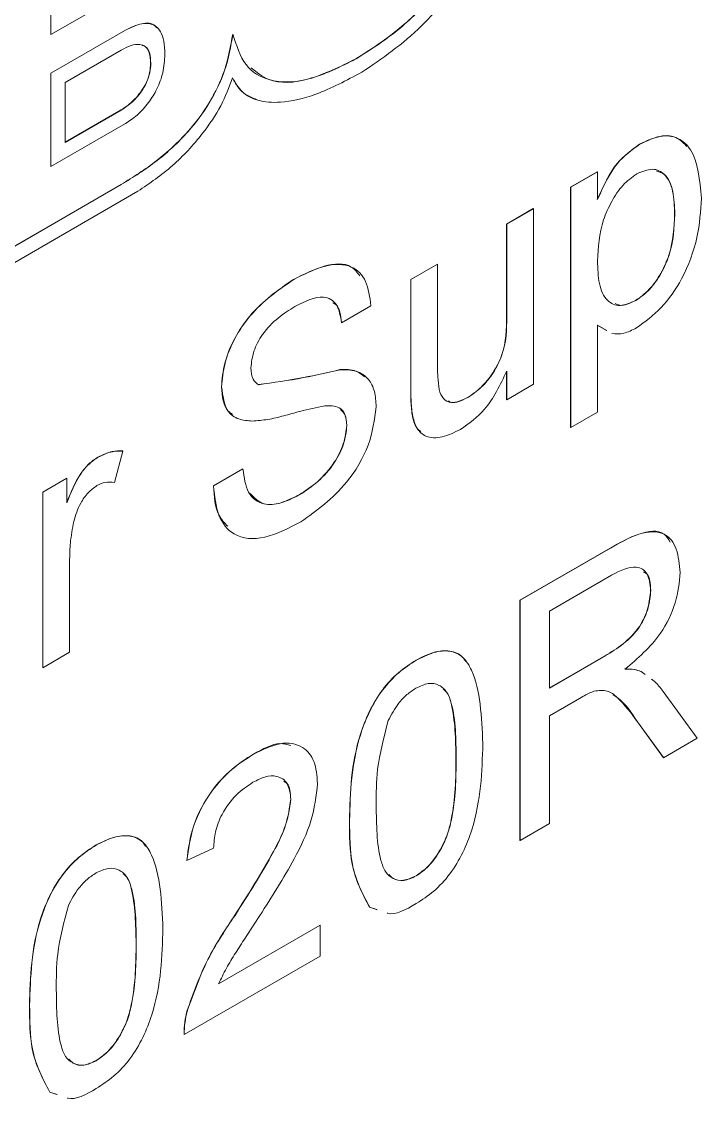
# Model space of a CAD drawing. Header units: inches. Extents: x 0.2 to 38.3, y 0.1 to 29.6.
# Drawn here: x 34.5624 to 34.8399, y 16.6366 to 17.0766 of the extents above; entities that cross this region are included whole.
import ezdxf

# ---------------------------------------------------------------- set-up
doc = ezdxf.new("R2010")
doc.units = ezdxf.units.IN
doc.header["$LTSCALE"] = 3.5
doc.header["$MEASUREMENT"] = 0

msp = doc.modelspace()

# ---------------------------------------------------------------- linework, layer by layer
at = {"color": 7, "linetype": 'Continuous', "lineweight": 15}
for p, q in [((34.57439, 17.07128), (34.57439, 17.10429)), ((34.57446, 17.07124), (34.57446, 17.10425)), ((34.60185, 17.08706), (34.57446, 17.07124)), ((34.57439, 17.0555), (34.60482, 17.07307)), ((34.57446, 17.07124), (34.57439, 17.07128)), ((34.57446, 17.05546), (34.60489, 17.07303)), ((34.60489, 17.07303), (34.60482, 17.07307)), ((34.64867, 17.07139), (34.6486, 17.07143)), ((34.60314, 17.06494), (34.58029, 17.05175)), ((34.69896, 17.06132), (34.69889, 17.06136)), ((34.6152, 17.05957), (34.61513, 17.05962)), ((34.57439, 17.01747), (34.57439, 17.0555)), ((34.57446, 17.05546), (34.57439, 17.0555)), ((34.57446, 17.01743), (34.57446, 17.05546)), ((34.58029, 17.05175), (34.58029, 17.02728)), ((34.58029, 17.02736), (34.60307, 17.04051)), ((34.58029, 17.02728), (34.60314, 17.04047)), ((34.60314, 17.04047), (34.60307, 17.04051)), ((34.60489, 17.03499), (34.57446, 17.01743)), ((34.8147, 17.02652), (34.81463, 17.02656)), ((34.57446, 17.01743), (34.57439, 17.01747)), ((34.78651, 17.00907), (34.79739, 17.01535)), ((34.78658, 17.00903), (34.79746, 17.01531)), ((34.79746, 17.01531), (34.79739, 17.01535)), ((34.79746, 17.01531), (34.79746, 17.00394)), ((34.60309, 17.01011), (34.51677, 16.96028)), ((34.60316, 17.01007), (34.51681, 16.96022)), ((34.60316, 17.01007), (34.60309, 17.01011)), ((34.78651, 16.91109), (34.78651, 17.00907)), ((34.78658, 17.00903), (34.78651, 17.00907)), ((34.78658, 16.91104), (34.78658, 17.00903)), ((34.51231, 16.951), (34.60994, 17.00737)), ((34.7604, 16.994), (34.77128, 17.00028)), ((34.76047, 16.99396), (34.77135, 17.00024)), ((34.77135, 17.00024), (34.77128, 17.00028)), ((34.77135, 17.00024), (34.77135, 16.92863)), ((34.82901, 16.99807), (34.82894, 16.99811)), ((34.7604, 16.95639), (34.7604, 16.994)), ((34.76047, 16.99396), (34.7604, 16.994)), ((34.76047, 16.95635), (34.76047, 16.99396)), ((34.72124, 16.97139), (34.73212, 16.97767)), ((34.72131, 16.97135), (34.73219, 16.97763)), ((34.73219, 16.97763), (34.73212, 16.97767)), ((34.73219, 16.97763), (34.73219, 16.93869)), ((34.67353, 16.9714), (34.67346, 16.97144)), ((34.72124, 16.92725), (34.72124, 16.97139)), ((34.72131, 16.97135), (34.72124, 16.97139)), ((34.72131, 16.9272), (34.72131, 16.97135)), ((34.70499, 16.96067), (34.69303, 16.95376)), ((34.81305, 16.96275), (34.81298, 16.96279)), ((34.76047, 16.95635), (34.7604, 16.95639)), ((34.69303, 16.95376), (34.69296, 16.95381)), ((34.80119, 16.95059), (34.79739, 16.95274)), ((34.80126, 16.95055), (34.79746, 16.95269)), ((34.79746, 16.95269), (34.79746, 16.91732)), ((34.69245, 16.93459), (34.69238, 16.93463)), ((34.7604, 16.92239), (34.7604, 16.93393)), ((34.76047, 16.92235), (34.76047, 16.93405)), ((34.64407, 16.92757), (34.644, 16.92761)), ((34.72131, 16.9272), (34.72124, 16.92725)), ((34.77135, 16.92863), (34.76047, 16.92235)), ((34.74455, 16.92321), (34.74448, 16.92325)), ((34.76047, 16.92235), (34.7604, 16.92239)), ((34.72192, 16.91629), (34.72185, 16.91633)), ((34.79746, 16.91732), (34.78658, 16.91104)), ((34.6952, 16.91182), (34.69513, 16.91186)), ((34.78658, 16.91104), (34.78651, 16.91109)), ((34.59364, 16.8989), (34.59357, 16.89894)), ((34.60382, 16.90142), (34.60042, 16.88857)), ((34.60382, 16.90142), (34.60375, 16.90146)), ((34.64074, 16.88723), (34.65271, 16.89414)), ((34.64081, 16.88719), (34.65278, 16.8941)), ((34.65278, 16.8941), (34.65271, 16.89414)), ((34.57112, 16.88472), (34.58091, 16.89038)), ((34.57119, 16.88468), (34.58098, 16.89034)), ((34.58098, 16.89034), (34.58091, 16.89038)), ((34.58098, 16.89034), (34.58098, 16.88035)), ((34.64081, 16.88719), (34.64074, 16.88723)), ((34.57112, 16.81312), (34.57112, 16.88472)), ((34.57119, 16.88468), (34.57112, 16.88472)), ((34.57119, 16.81308), (34.57119, 16.88468)), ((34.67583, 16.88354), (34.67576, 16.88358)), ((34.76584, 16.84063), (34.80266, 16.86188)), ((34.76591, 16.84058), (34.80273, 16.86184)), ((34.80273, 16.86184), (34.80266, 16.86188)), ((34.58207, 16.8574), (34.58207, 16.81936)), ((34.80317, 16.85079), (34.77788, 16.83619)), ((34.81922, 16.84464), (34.81915, 16.84468)), ((34.76584, 16.74264), (34.76584, 16.84063)), ((34.76591, 16.84058), (34.76584, 16.84063)), ((34.76591, 16.7426), (34.76591, 16.84058)), ((34.77788, 16.83619), (34.77788, 16.80478)), ((34.58207, 16.81936), (34.57119, 16.81308)), ((34.72349, 16.81609), (34.72342, 16.81613)), ((34.77788, 16.80486), (34.80054, 16.81794)), ((34.77788, 16.80478), (34.80061, 16.8179)), ((34.80061, 16.8179), (34.80054, 16.81794)), ((34.57119, 16.81308), (34.57112, 16.81312)), ((34.81528, 16.81149), (34.8152, 16.81153)), ((34.81528, 16.81149), (34.81696, 16.81026)), ((34.82422, 16.8033), (34.83814, 16.78429)), ((34.79014, 16.80055), (34.77788, 16.79348)), ((34.77788, 16.79348), (34.77788, 16.74951)), ((34.82435, 16.77642), (34.81378, 16.791)), ((34.81385, 16.79096), (34.81378, 16.791)), ((34.82442, 16.77637), (34.81385, 16.79096)), ((34.83814, 16.78429), (34.82442, 16.77637)), ((34.65713, 16.77778), (34.65706, 16.77782)), ((34.73981, 16.77589), (34.73973, 16.77593)), ((34.82442, 16.77637), (34.82435, 16.77642)), ((34.67236, 16.75941), (34.67229, 16.75945)), ((34.69629, 16.75073), (34.69622, 16.75077)), ((34.77788, 16.74951), (34.76591, 16.7426)), ((34.59294, 16.74073), (34.59287, 16.74077)), ((34.76591, 16.7426), (34.76584, 16.74264)), ((34.64081, 16.73947), (34.62993, 16.73445)), ((34.62993, 16.73445), (34.62986, 16.73449)), ((34.72349, 16.72816), (34.72342, 16.7282)), ((34.70745, 16.71441), (34.70446, 16.71539)), ((34.70454, 16.71535), (34.70446, 16.71539)), ((34.70752, 16.71437), (34.70454, 16.71535)), ((34.64955, 16.71207), (34.64948, 16.71211)), ((34.64282, 16.6841), (34.68432, 16.70806)), ((34.64287, 16.68421), (34.68425, 16.7081)), ((34.68432, 16.70806), (34.68425, 16.7081)), ((34.68432, 16.70806), (34.68432, 16.6955)), ((34.60926, 16.70053), (34.60919, 16.70057)), ((34.68432, 16.6955), (34.62884, 16.66347)), ((34.56575, 16.67537), (34.56568, 16.67541)), ((34.62998, 16.67284), (34.62991, 16.67288)), ((34.62884, 16.66347), (34.62877, 16.66351)), ((34.59294, 16.6528), (34.59287, 16.65284)), ((34.5769, 16.63905), (34.57392, 16.64003)), ((34.57399, 16.63999), (34.57392, 16.64003)), ((34.57698, 16.63901), (34.57399, 16.63999))]:
    msp.add_line(p, q, dxfattribs=at)
for points, knots in [([(34.75036, 17.13832), (34.74994, 17.13224), (34.74916, 17.12087), (34.74162, 17.10266), (34.73021, 17.0863), (34.71552, 17.07196), (34.70453, 17.06495), (34.69889, 17.06136)], [0, 0, 0, 0, 0.202997, 0.380347, 0.554846, 0.77141, 1, 1, 1, 1]), ([(34.75043, 17.13827), (34.75001, 17.1322), (34.74923, 17.12083), (34.74169, 17.10262), (34.73028, 17.08626), (34.71559, 17.07191), (34.7046, 17.06491), (34.69896, 17.06132)], [0, 0, 0, 0, 0.202997, 0.380347, 0.554846, 0.77141, 1, 1, 1, 1]), ([(34.70131, 17.05589), (34.70963, 17.06156), (34.72528, 17.07222), (34.74358, 17.09592), (34.75465, 17.11954), (34.75593, 17.13271), (34.75657, 17.13931)], [0, 0, 0, 0, 0.314908, 0.592703, 0.795763, 1, 1, 1, 1]), ([(34.60482, 17.07307), (34.60706, 17.07415), (34.61147, 17.07628), (34.61601, 17.07598), (34.61741, 17.07429), (34.61762, 17.07404)], [0, 0, 0, 0, 0.467343, 0.91999, 1, 1, 1, 1]), ([(34.60489, 17.07303), (34.60715, 17.07415), (34.61161, 17.07635), (34.61665, 17.07556), (34.61935, 17.07246), (34.62072, 17.06849), (34.62087, 17.06503), (34.62094, 17.06315)], [0, 0, 0, 0, 0.258004, 0.507896, 0.648866, 0.809075, 1, 1, 1, 1]), ([(34.6486, 17.07143), (34.64776, 17.06654), (34.64616, 17.05726), (34.63937, 17.04314), (34.62971, 17.03035), (34.61728, 17.01895), (34.60798, 17.01315), (34.60309, 17.01011)], [0, 0, 0, 0, 0.192428, 0.364898, 0.537622, 0.757448, 1, 1, 1, 1]), ([(34.64867, 17.07139), (34.64783, 17.0665), (34.64623, 17.05722), (34.63944, 17.04309), (34.62978, 17.03031), (34.61735, 17.01891), (34.60805, 17.01311), (34.60316, 17.01007)], [0, 0, 0, 0, 0.192428, 0.364898, 0.537622, 0.757448, 1, 1, 1, 1]), ([(34.69896, 17.06132), (34.69245, 17.05807), (34.6799, 17.05181), (34.66412, 17.05136), (34.65296, 17.05797), (34.65013, 17.06683), (34.64867, 17.07139)], [0, 0, 0, 0, 0.2960662, 0.5705242, 0.7792154, 1, 1, 1, 1]), ([(34.6152, 17.05957), (34.61511, 17.06107), (34.61495, 17.06382), (34.61324, 17.0665), (34.61057, 17.06751), (34.60708, 17.06698), (34.60448, 17.06563), (34.60314, 17.06494)], [0, 0, 0, 0, 0.21917, 0.402031, 0.573212, 0.780589, 1, 1, 1, 1]), ([(34.61513, 17.05962), (34.61503, 17.0611), (34.61485, 17.06381), (34.61346, 17.06631), (34.61209, 17.06672), (34.61162, 17.06686)], [0, 0, 0, 0, 0.439662, 0.806488, 1, 1, 1, 1]), ([(34.62094, 17.06315), (34.6208, 17.0607), (34.62053, 17.05621), (34.61799, 17.04922), (34.61428, 17.04321), (34.60977, 17.03826), (34.60647, 17.03606), (34.60489, 17.03499)], [0, 0, 0, 0, 0.237889, 0.435826, 0.615003, 0.814865, 1, 1, 1, 1]), ([(34.69889, 17.06136), (34.69242, 17.05818), (34.67996, 17.05204), (34.66459, 17.05085), (34.65844, 17.05581), (34.65616, 17.05764)], [0, 0, 0, 0, 0.4046883, 0.7798406, 1, 1, 1, 1]), ([(34.60307, 17.04051), (34.6046, 17.04154), (34.60773, 17.04365), (34.61141, 17.04798), (34.61369, 17.05223), (34.61492, 17.05597), (34.61506, 17.05835), (34.61513, 17.05962)], [0, 0, 0, 0, 0.255403, 0.523998, 0.668503, 0.822945, 1, 1, 1, 1]), ([(34.60314, 17.04047), (34.60467, 17.0415), (34.6078, 17.04361), (34.61148, 17.04793), (34.61377, 17.05219), (34.61499, 17.05593), (34.61513, 17.05831), (34.6152, 17.05957)], [0, 0, 0, 0, 0.255403, 0.523998, 0.668503, 0.822945, 1, 1, 1, 1]), ([(34.60994, 17.00737), (34.61472, 17.01061), (34.62394, 17.01687), (34.63545, 17.0293), (34.6441, 17.04176), (34.64711, 17.04975), (34.64856, 17.05358)], [0, 0, 0, 0, 0.310425, 0.600069, 0.808012, 1, 1, 1, 1]), ([(34.64849, 17.05362), (34.64964, 17.05158), (34.6521, 17.04723), (34.65638, 17.04554), (34.65865, 17.04465)], [0, 0, 0, 0, 0.469717, 1, 1, 1, 1]), ([(34.64856, 17.05358), (34.64973, 17.05157), (34.65225, 17.04722), (34.65912, 17.04393), (34.66924, 17.04314), (34.68369, 17.04658), (34.69503, 17.05257), (34.70131, 17.05589)], [0, 0, 0, 0, 0.126617, 0.273246, 0.446194, 0.693435, 1, 1, 1, 1]), ([(34.79739, 17.00399), (34.79979, 17.00935), (34.80406, 17.01892), (34.8114, 17.02422), (34.81463, 17.02656)], [0, 0, 0, 0, 0.560159, 1, 1, 1, 1]), ([(34.79746, 17.00394), (34.79986, 17.00931), (34.80414, 17.01888), (34.81147, 17.02418), (34.8147, 17.02652)], [0, 0, 0, 0, 0.560159, 1, 1, 1, 1]), ([(34.81463, 17.02656), (34.81744, 17.02788), (34.82308, 17.03054), (34.83003, 17.02989), (34.83278, 17.02684), (34.83394, 17.02556)], [0, 0, 0, 0, 0.367253, 0.734254, 1, 1, 1, 1]), ([(34.8147, 17.02652), (34.81753, 17.02786), (34.8232, 17.03056), (34.8306, 17.02953), (34.83827, 17.02253), (34.83922, 17.01195), (34.83989, 17.00453)], [0, 0, 0, 0, 0.18709, 0.374052, 0.561104, 1, 1, 1, 1]), ([(34.81349, 17.01451), (34.81156, 17.01309), (34.80768, 17.01025), (34.80307, 17.0032), (34.79816, 16.99235), (34.79775, 16.98445), (34.79746, 16.97892)], [0, 0, 0, 0, 0.186313, 0.373287, 0.560514, 1, 1, 1, 1]), ([(34.82901, 16.99807), (34.8289, 17.00127), (34.82868, 17.00764), (34.8256, 17.01437), (34.82013, 17.0172), (34.8157, 17.01541), (34.81349, 17.01451)], [0, 0, 0, 0, 0.281281, 0.560954, 0.780919, 1, 1, 1, 1]), ([(34.82894, 16.99811), (34.82881, 17.00126), (34.82856, 17.00754), (34.82599, 17.01423), (34.82256, 17.0153), (34.82137, 17.01567)], [0, 0, 0, 0, 0.3960934, 0.7899243, 1, 1, 1, 1]), ([(34.83989, 17.00453), (34.83957, 16.99928), (34.83893, 16.98882), (34.83308, 16.97258), (34.82372, 16.95918), (34.81686, 16.95417), (34.81342, 16.95166)], [0, 0, 0, 0, 0.28075, 0.560278, 0.780161, 1, 1, 1, 1]), ([(34.81298, 16.96279), (34.81492, 16.96417), (34.81879, 16.96693), (34.82356, 16.97386), (34.82839, 16.98477), (34.82871, 16.99261), (34.82894, 16.99811)], [0, 0, 0, 0, 0.18658, 0.37341, 0.560324, 1, 1, 1, 1]), ([(34.81305, 16.96275), (34.81499, 16.96413), (34.81886, 16.96689), (34.82363, 16.97382), (34.82846, 16.98473), (34.82878, 16.99257), (34.82901, 16.99807)], [0, 0, 0, 0, 0.18658, 0.37341, 0.560324, 1, 1, 1, 1]), ([(34.67346, 16.97144), (34.67762, 16.97351), (34.68592, 16.97763), (34.69614, 16.97843), (34.69945, 16.97423), (34.70053, 16.97287)], [0, 0, 0, 0, 0.404398, 0.806717, 1, 1, 1, 1]), ([(34.67353, 16.9714), (34.67774, 16.97353), (34.68613, 16.97776), (34.69698, 16.97787), (34.70363, 16.97129), (34.70454, 16.96422), (34.70499, 16.96067)], [0, 0, 0, 0, 0.280797, 0.560151, 0.779877, 1, 1, 1, 1]), ([(34.79746, 16.97892), (34.79757, 16.97573), (34.79778, 16.96937), (34.8008, 16.96256), (34.80641, 16.95996), (34.81084, 16.96182), (34.81305, 16.96275)], [0, 0, 0, 0, 0.281225, 0.560745, 0.780647, 1, 1, 1, 1]), ([(34.644, 16.92761), (34.64429, 16.93079), (34.64486, 16.93716), (34.64909, 16.94752), (34.65828, 16.961), (34.6672, 16.96714), (34.67346, 16.97144)], [0, 0, 0, 0, 0.187029, 0.374124, 0.56114, 1, 1, 1, 1]), ([(34.64407, 16.92757), (34.64436, 16.93075), (34.64493, 16.93711), (34.64916, 16.94748), (34.65835, 16.96095), (34.66727, 16.9671), (34.67353, 16.9714)], [0, 0, 0, 0, 0.187029, 0.374124, 0.56114, 1, 1, 1, 1]), ([(34.69303, 16.95376), (34.69257, 16.95643), (34.69166, 16.96174), (34.68482, 16.9658), (34.67811, 16.96243), (34.67401, 16.96037)], [0, 0, 0, 0, 0.281097, 0.560287, 1, 1, 1, 1]), ([(34.67401, 16.96037), (34.6717, 16.95894), (34.66709, 16.95609), (34.66096, 16.94981), (34.65679, 16.9421), (34.65629, 16.93762), (34.65604, 16.93538)], [0, 0, 0, 0, 0.28129, 0.56082, 0.78068, 1, 1, 1, 1]), ([(34.69296, 16.95381), (34.69268, 16.95674), (34.69232, 16.96047), (34.68992, 16.96166), (34.68941, 16.96191)], [0, 0, 0, 0, 0.786406, 1, 1, 1, 1]), ([(34.80471, 16.96162), (34.80532, 16.9613), (34.80753, 16.96013), (34.81068, 16.96167), (34.81298, 16.96279)], [0, 0, 0, 0, 0.273235, 1, 1, 1, 1]), ([(34.74448, 16.92325), (34.74633, 16.92453), (34.75004, 16.92711), (34.75504, 16.93316), (34.76027, 16.94365), (34.76035, 16.95113), (34.7604, 16.95639)], [0, 0, 0, 0, 0.187112, 0.374254, 0.560834, 1, 1, 1, 1]), ([(34.74455, 16.92321), (34.7464, 16.92449), (34.75011, 16.92707), (34.75511, 16.93312), (34.76034, 16.94361), (34.76042, 16.95109), (34.76047, 16.95635)], [0, 0, 0, 0, 0.187112, 0.374254, 0.560834, 1, 1, 1, 1]), ([(34.81342, 16.95166), (34.81163, 16.95076), (34.80805, 16.94896), (34.80494, 16.94923), (34.80338, 16.94936)], [0, 0, 0, 0, 0.50016, 1, 1, 1, 1]), ([(34.73219, 16.93869), (34.73218, 16.93633), (34.73217, 16.93211), (34.73262, 16.92821), (34.73282, 16.92649)], [0, 0, 0, 0, 0.56024, 1, 1, 1, 1]), ([(34.65604, 16.93538), (34.65619, 16.93363), (34.65645, 16.93052), (34.65828, 16.9291), (34.65908, 16.92848)], [0, 0, 0, 0, 0.559616, 1, 1, 1, 1]), ([(34.65901, 16.92852), (34.66515, 16.92937), (34.67614, 16.93088), (34.68741, 16.93348), (34.69238, 16.93463)], [0, 0, 0, 0, 0.558382, 1, 1, 1, 1]), ([(34.65908, 16.92848), (34.66522, 16.92932), (34.67621, 16.93084), (34.68748, 16.93344), (34.69245, 16.93459)], [0, 0, 0, 0, 0.558382, 1, 1, 1, 1]), ([(34.69238, 16.93463), (34.69468, 16.9347), (34.69854, 16.93481), (34.70125, 16.93259), (34.70234, 16.93169)], [0, 0, 0, 0, 0.595644, 1, 1, 1, 1]), ([(34.69245, 16.93459), (34.6947, 16.93457), (34.69918, 16.93454), (34.70405, 16.93133), (34.70677, 16.926), (34.70704, 16.9216), (34.70717, 16.91939)], [0, 0, 0, 0, 0.280371, 0.559908, 0.779859, 1, 1, 1, 1]), ([(34.76047, 16.93405), (34.75775, 16.9284), (34.75289, 16.9183), (34.74507, 16.91269), (34.74162, 16.91021)], [0, 0, 0, 0, 0.559466, 1, 1, 1, 1]), ([(34.64857, 16.91637), (34.6479, 16.91678), (34.64484, 16.91869), (34.64437, 16.9237), (34.644, 16.92761)], [0, 0, 0, 0, 0.2187469, 1, 1, 1, 1]), ([(34.6566, 16.91362), (34.6547, 16.91377), (34.65089, 16.91406), (34.64543, 16.91779), (34.64459, 16.92387), (34.64407, 16.92757)], [0, 0, 0, 0, 0.2814456, 0.5622723, 1, 1, 1, 1]), ([(34.72185, 16.91633), (34.72163, 16.9183), (34.72124, 16.92182), (34.72124, 16.92559), (34.72124, 16.92725)], [0, 0, 0, 0, 0.559841, 1, 1, 1, 1]), ([(34.72192, 16.91629), (34.7217, 16.91826), (34.72131, 16.92178), (34.72131, 16.92555), (34.72131, 16.9272)], [0, 0, 0, 0, 0.559841, 1, 1, 1, 1]), ([(34.73282, 16.92649), (34.7333, 16.92514), (34.73426, 16.92245), (34.73836, 16.92048), (34.7422, 16.92217), (34.74455, 16.92321)], [0, 0, 0, 0, 0.280864, 0.561193, 1, 1, 1, 1]), ([(34.7367, 16.92183), (34.73705, 16.92163), (34.73904, 16.92047), (34.74202, 16.92199), (34.74448, 16.92325)], [0, 0, 0, 0, 0.174811, 1, 1, 1, 1]), ([(34.68616, 16.91983), (34.68281, 16.91914), (34.67729, 16.918), (34.66946, 16.91575), (34.66288, 16.91414), (34.6587, 16.91379), (34.6566, 16.91362)], [0, 0, 0, 0, 0.33994, 0.560024, 0.780083, 1, 1, 1, 1]), ([(34.70717, 16.91939), (34.70649, 16.91423), (34.70513, 16.9039), (34.69362, 16.8848), (34.6829, 16.87719), (34.67635, 16.87253)], [0, 0, 0, 0, 0.279942, 0.56008, 1, 1, 1, 1]), ([(34.6952, 16.91182), (34.69507, 16.91343), (34.69479, 16.91665), (34.69168, 16.92001), (34.68826, 16.9199), (34.68616, 16.91983)], [0, 0, 0, 0, 0.2800871, 0.5599694, 1, 1, 1, 1]), ([(34.69513, 16.91186), (34.69503, 16.91353), (34.69487, 16.91636), (34.6933, 16.91774), (34.69265, 16.9183)], [0, 0, 0, 0, 0.587877, 1, 1, 1, 1]), ([(34.72533, 16.90943), (34.72475, 16.90986), (34.72287, 16.91129), (34.72227, 16.91426), (34.72185, 16.91633)], [0, 0, 0, 0, 0.303309, 1, 1, 1, 1]), ([(34.74162, 16.91021), (34.73909, 16.90902), (34.73403, 16.90662), (34.72756, 16.90675), (34.72341, 16.91042), (34.72242, 16.91433), (34.72192, 16.91629)], [0, 0, 0, 0, 0.280287, 0.560187, 0.779607, 1, 1, 1, 1]), ([(34.67576, 16.88358), (34.6783, 16.88523), (34.68338, 16.88853), (34.68994, 16.89592), (34.69427, 16.90446), (34.69484, 16.90939), (34.69513, 16.91186)], [0, 0, 0, 0, 0.2809176, 0.5608132, 0.7805009, 1, 1, 1, 1]), ([(34.67583, 16.88354), (34.67837, 16.88519), (34.68345, 16.88849), (34.69001, 16.89588), (34.69434, 16.90441), (34.69492, 16.90935), (34.6952, 16.91182)], [0, 0, 0, 0, 0.2809176, 0.5608132, 0.7805009, 1, 1, 1, 1]), ([(34.58091, 16.88039), (34.58253, 16.88452), (34.5848, 16.89028), (34.58986, 16.89642), (34.59233, 16.8981), (34.59357, 16.89894)], [0, 0, 0, 0, 0.559599, 0.779771, 1, 1, 1, 1]), ([(34.58098, 16.88035), (34.58261, 16.88448), (34.58487, 16.89024), (34.58993, 16.89638), (34.5924, 16.89806), (34.59364, 16.8989)], [0, 0, 0, 0, 0.559599, 0.779771, 1, 1, 1, 1]), ([(34.59357, 16.89894), (34.59558, 16.89988), (34.59916, 16.90155), (34.60235, 16.90149), (34.60375, 16.90146)], [0, 0, 0, 0, 0.5595463, 1, 1, 1, 1]), ([(34.59364, 16.8989), (34.59565, 16.89984), (34.59923, 16.90151), (34.60242, 16.90145), (34.60382, 16.90142)], [0, 0, 0, 0, 0.5595463, 1, 1, 1, 1]), ([(34.65278, 16.8941), (34.65326, 16.89064), (34.65422, 16.88375), (34.66051, 16.87923), (34.66821, 16.87975), (34.67329, 16.88227), (34.67583, 16.88354)], [0, 0, 0, 0, 0.280632, 0.558674, 0.779197, 1, 1, 1, 1]), ([(34.59322, 16.88735), (34.59198, 16.88646), (34.58951, 16.88468), (34.58578, 16.87939), (34.58452, 16.87525), (34.58375, 16.87272)], [0, 0, 0, 0, 0.280304, 0.56091, 1, 1, 1, 1]), ([(34.60042, 16.88857), (34.59918, 16.88876), (34.59697, 16.88911), (34.59436, 16.88789), (34.59322, 16.88735)], [0, 0, 0, 0, 0.5601155, 1, 1, 1, 1]), ([(34.64664, 16.87074), (34.64525, 16.87213), (34.64155, 16.87583), (34.64105, 16.88285), (34.64074, 16.88723)], [0, 0, 0, 0, 0.375759, 1, 1, 1, 1]), ([(34.67635, 16.87253), (34.6714, 16.86997), (34.66155, 16.86486), (34.64913, 16.86589), (34.64214, 16.87457), (34.64125, 16.88298), (34.64081, 16.88719)], [0, 0, 0, 0, 0.2808139, 0.5595632, 0.7796206, 1, 1, 1, 1]), ([(34.65575, 16.88415), (34.65742, 16.88239), (34.66057, 16.87906), (34.66819, 16.87985), (34.67323, 16.88233), (34.67576, 16.88358)], [0, 0, 0, 0, 0.358692, 0.679143, 1, 1, 1, 1]), ([(34.58375, 16.87272), (34.5832, 16.86976), (34.58221, 16.86447), (34.58211, 16.85956), (34.58207, 16.8574)], [0, 0, 0, 0, 0.559888, 1, 1, 1, 1]), ([(34.80266, 16.86188), (34.80652, 16.86402), (34.81419, 16.86828), (34.82383, 16.86967), (34.82642, 16.86554), (34.82718, 16.86433)], [0, 0, 0, 0, 0.418095, 0.830044, 1, 1, 1, 1]), ([(34.80273, 16.86184), (34.80664, 16.86405), (34.81441, 16.86844), (34.82486, 16.86913), (34.83026, 16.86191), (34.83088, 16.8552), (34.83119, 16.85185)], [0, 0, 0, 0, 0.281671, 0.559201, 0.779411, 1, 1, 1, 1]), ([(34.81922, 16.84464), (34.81896, 16.84706), (34.81844, 16.85187), (34.81255, 16.85553), (34.80673, 16.85259), (34.80317, 16.85079)], [0, 0, 0, 0, 0.280406, 0.559982, 1, 1, 1, 1]), ([(34.83119, 16.85185), (34.83083, 16.84782), (34.83013, 16.83977), (34.82231, 16.82395), (34.81385, 16.81685), (34.80868, 16.81251)], [0, 0, 0, 0, 0.280517, 0.560501, 1, 1, 1, 1]), ([(34.81915, 16.84468), (34.81904, 16.84732), (34.8189, 16.85079), (34.81678, 16.85188), (34.81627, 16.85214)], [0, 0, 0, 0, 0.762601, 1, 1, 1, 1]), ([(34.80054, 16.81794), (34.803, 16.81942), (34.80792, 16.82237), (34.81472, 16.82905), (34.81849, 16.83759), (34.81893, 16.84232), (34.81915, 16.84468)], [0, 0, 0, 0, 0.281563, 0.560238, 0.779872, 1, 1, 1, 1]), ([(34.80061, 16.8179), (34.80308, 16.81938), (34.80799, 16.82232), (34.81479, 16.82901), (34.81857, 16.83755), (34.819, 16.84228), (34.81922, 16.84464)], [0, 0, 0, 0, 0.281563, 0.560238, 0.779872, 1, 1, 1, 1]), ([(34.72342, 16.81613), (34.72583, 16.81735), (34.73064, 16.81978), (34.73729, 16.82022), (34.74175, 16.81862), (34.7432, 16.81622), (34.74355, 16.81565)], [0, 0, 0, 0, 0.302148, 0.604049, 0.905429, 1, 1, 1, 1]), ([(34.72349, 16.81609), (34.72589, 16.8173), (34.73069, 16.81972), (34.73744, 16.82028), (34.74287, 16.81773), (34.74957, 16.80671), (34.75019, 16.79305), (34.75068, 16.78213)], [0, 0, 0, 0, 0.125373, 0.250644, 0.375698, 0.501113, 1, 1, 1, 1]), ([(34.69622, 16.75077), (34.69654, 16.76227), (34.69695, 16.77664), (34.70415, 16.79537), (34.70945, 16.80422), (34.71621, 16.81148), (34.72101, 16.81458), (34.72342, 16.81613)], [0, 0, 0, 0, 0.499149, 0.624522, 0.749597, 0.874674, 1, 1, 1, 1]), ([(34.69629, 16.75073), (34.69661, 16.76222), (34.69702, 16.7766), (34.70422, 16.79533), (34.70952, 16.80418), (34.71628, 16.81144), (34.72108, 16.81454), (34.72349, 16.81609)], [0, 0, 0, 0, 0.499149, 0.624522, 0.749597, 0.874674, 1, 1, 1, 1]), ([(34.80861, 16.81255), (34.80992, 16.81256), (34.81227, 16.81257), (34.81431, 16.81185), (34.8152, 16.81153)], [0, 0, 0, 0, 0.560124, 1, 1, 1, 1]), ([(34.80868, 16.81251), (34.81, 16.81252), (34.81234, 16.81253), (34.81438, 16.81181), (34.81528, 16.81149)], [0, 0, 0, 0, 0.560124, 1, 1, 1, 1]), ([(34.73981, 16.77589), (34.73973, 16.78388), (34.73963, 16.79387), (34.73622, 16.80332), (34.73297, 16.80619), (34.72858, 16.80716), (34.7251, 16.80553), (34.72337, 16.80472)], [0, 0, 0, 0, 0.500352, 0.625529, 0.750517, 0.875256, 1, 1, 1, 1]), ([(34.81941, 16.80846), (34.81985, 16.80816), (34.82174, 16.80685), (34.82314, 16.80485), (34.82422, 16.8033)], [0, 0, 0, 0, 0.232015, 1, 1, 1, 1]), ([(34.72337, 16.80472), (34.72214, 16.80391), (34.71968, 16.80231), (34.71553, 16.79788), (34.71339, 16.79391), (34.71208, 16.79149)], [0, 0, 0, 0, 0.280454, 0.560689, 1, 1, 1, 1]), ([(34.73973, 16.77593), (34.73957, 16.7838), (34.73936, 16.79363), (34.7366, 16.80268), (34.73497, 16.80394), (34.73447, 16.80433)], [0, 0, 0, 0, 0.734513, 0.918272, 1, 1, 1, 1]), ([(34.79603, 16.8035), (34.79494, 16.80303), (34.79298, 16.80219), (34.791, 16.80105), (34.79014, 16.80055)], [0, 0, 0, 0, 0.559861, 1, 1, 1, 1]), ([(34.81385, 16.79096), (34.81124, 16.79446), (34.8076, 16.79934), (34.80169, 16.80421), (34.79792, 16.80374), (34.79603, 16.8035)], [0, 0, 0, 0, 0.56088, 0.78073, 1, 1, 1, 1]), ([(34.81378, 16.791), (34.81131, 16.79478), (34.80846, 16.79915), (34.80438, 16.80166), (34.80383, 16.80199)], [0, 0, 0, 0, 0.86749, 1, 1, 1, 1]), ([(34.71208, 16.79149), (34.71031, 16.78475), (34.70714, 16.77268), (34.70716, 16.76184), (34.70717, 16.75705)], [0, 0, 0, 0, 0.558059, 1, 1, 1, 1]), ([(34.65706, 16.77782), (34.66086, 16.77992), (34.6665, 16.78303), (34.67092, 16.78176), (34.67237, 16.78134)], [0, 0, 0, 0, 0.673185, 1, 1, 1, 1]), ([(34.65713, 16.77778), (34.66083, 16.77962), (34.66822, 16.7833), (34.67706, 16.78161), (34.68245, 16.77541), (34.68297, 16.76901), (34.68324, 16.76581)], [0, 0, 0, 0, 0.280482, 0.559644, 0.779748, 1, 1, 1, 1]), ([(34.75068, 16.78213), (34.75035, 16.77065), (34.74993, 16.75628), (34.74275, 16.73757), (34.73745, 16.72872), (34.73069, 16.72149), (34.72589, 16.7184), (34.72349, 16.71685)], [0, 0, 0, 0, 0.499115, 0.624458, 0.749554, 0.874658, 1, 1, 1, 1]), ([(34.62986, 16.73449), (34.63049, 16.7392), (34.63174, 16.74859), (34.63903, 16.76241), (34.64814, 16.77211), (34.65408, 16.77592), (34.65706, 16.77782)], [0, 0, 0, 0, 0.280235, 0.558893, 0.779132, 1, 1, 1, 1]), ([(34.62993, 16.73445), (34.63056, 16.73916), (34.63181, 16.74855), (34.6391, 16.76237), (34.64821, 16.77207), (34.65415, 16.77588), (34.65713, 16.77778)], [0, 0, 0, 0, 0.280235, 0.558893, 0.779132, 1, 1, 1, 1]), ([(34.72342, 16.7282), (34.72514, 16.72941), (34.7286, 16.73184), (34.73294, 16.73788), (34.73622, 16.74447), (34.73955, 16.75782), (34.73965, 16.76788), (34.73973, 16.77593)], [0, 0, 0, 0, 0.124656, 0.24942, 0.374387, 0.49959, 1, 1, 1, 1]), ([(34.72349, 16.72816), (34.72522, 16.72937), (34.72867, 16.73179), (34.73301, 16.73784), (34.73629, 16.74442), (34.73962, 16.75778), (34.73972, 16.76784), (34.73981, 16.77589)], [0, 0, 0, 0, 0.124656, 0.24942, 0.374387, 0.49959, 1, 1, 1, 1]), ([(34.67236, 16.75941), (34.67207, 16.76175), (34.6715, 16.76643), (34.66709, 16.76913), (34.662, 16.76894), (34.6586, 16.76721), (34.65689, 16.76634)], [0, 0, 0, 0, 0.2790798, 0.5586119, 0.7790434, 1, 1, 1, 1]), ([(34.67229, 16.75945), (34.67213, 16.76197), (34.67192, 16.76537), (34.66983, 16.76653), (34.66929, 16.76682)], [0, 0, 0, 0, 0.743236, 1, 1, 1, 1]), ([(34.65689, 16.76634), (34.65454, 16.76478), (34.64986, 16.76168), (34.64423, 16.75402), (34.64121, 16.74607), (34.64094, 16.74167), (34.64081, 16.73947)], [0, 0, 0, 0, 0.28041, 0.559489, 0.779374, 1, 1, 1, 1]), ([(34.68324, 16.76581), (34.68266, 16.7608), (34.68151, 16.75075), (34.67239, 16.73193), (34.66451, 16.71957), (34.65969, 16.71202)], [0, 0, 0, 0, 0.278742, 0.558833, 1, 1, 1, 1]), ([(34.64948, 16.71211), (34.6549, 16.7206), (34.66245, 16.73241), (34.67079, 16.74888), (34.67179, 16.75594), (34.67229, 16.75945)], [0, 0, 0, 0, 0.561313, 0.781386, 1, 1, 1, 1]), ([(34.64955, 16.71207), (34.65497, 16.72056), (34.66252, 16.73237), (34.67086, 16.74884), (34.67186, 16.75589), (34.67236, 16.75941)], [0, 0, 0, 0, 0.561313, 0.781386, 1, 1, 1, 1]), ([(34.70717, 16.75705), (34.70726, 16.7491), (34.70737, 16.73917), (34.71066, 16.72961), (34.71397, 16.72686), (34.71829, 16.72577), (34.72176, 16.72736), (34.72349, 16.72816)], [0, 0, 0, 0, 0.500363, 0.625568, 0.750538, 0.875304, 1, 1, 1, 1]), ([(34.70446, 16.71539), (34.70157, 16.72084), (34.69639, 16.73061), (34.69627, 16.74459), (34.69622, 16.75077)], [0, 0, 0, 0, 0.557973, 1, 1, 1, 1]), ([(34.70454, 16.71535), (34.70164, 16.7208), (34.69646, 16.73057), (34.69634, 16.74455), (34.69629, 16.75073)], [0, 0, 0, 0, 0.557973, 1, 1, 1, 1]), ([(34.59287, 16.74077), (34.59528, 16.74199), (34.6001, 16.74442), (34.60675, 16.74486), (34.61121, 16.74326), (34.61266, 16.74086), (34.613, 16.74029)], [0, 0, 0, 0, 0.302148, 0.604049, 0.905428, 1, 1, 1, 1]), ([(34.59294, 16.74073), (34.59535, 16.74194), (34.60015, 16.74436), (34.6069, 16.74492), (34.61232, 16.74237), (34.61902, 16.73135), (34.61964, 16.71769), (34.62014, 16.70677)], [0, 0, 0, 0, 0.125373, 0.250644, 0.375697, 0.501113, 1, 1, 1, 1]), ([(34.56568, 16.67541), (34.566, 16.6869), (34.56641, 16.70128), (34.57361, 16.72001), (34.57891, 16.72886), (34.58567, 16.73612), (34.59047, 16.73922), (34.59287, 16.74077)], [0, 0, 0, 0, 0.499149, 0.624522, 0.749597, 0.874674, 1, 1, 1, 1]), ([(34.56575, 16.67537), (34.56607, 16.68686), (34.56648, 16.70124), (34.57368, 16.71997), (34.57898, 16.72882), (34.58574, 16.73608), (34.59054, 16.73918), (34.59294, 16.74073)], [0, 0, 0, 0, 0.499149, 0.624522, 0.749597, 0.874674, 1, 1, 1, 1]), ([(34.60926, 16.70053), (34.60919, 16.70852), (34.60909, 16.71851), (34.60568, 16.72796), (34.60243, 16.73083), (34.59803, 16.7318), (34.59456, 16.73017), (34.59283, 16.72936)], [0, 0, 0, 0, 0.5003516, 0.6255292, 0.7505161, 0.8752551, 1, 1, 1, 1]), ([(34.59283, 16.72936), (34.59159, 16.72855), (34.58913, 16.72695), (34.58499, 16.72252), (34.58285, 16.71855), (34.58154, 16.71613)], [0, 0, 0, 0, 0.280453, 0.560689, 1, 1, 1, 1]), ([(34.60919, 16.70057), (34.60902, 16.70843), (34.60881, 16.71827), (34.60606, 16.72732), (34.60443, 16.72858), (34.60393, 16.72897)], [0, 0, 0, 0, 0.734513, 0.918272, 1, 1, 1, 1]), ([(34.71226, 16.72877), (34.71283, 16.72819), (34.7144, 16.72658), (34.71826, 16.72586), (34.7217, 16.72742), (34.72342, 16.7282)], [0, 0, 0, 0, 0.2211344, 0.6106751, 1, 1, 1, 1]), ([(34.58154, 16.71613), (34.57977, 16.70939), (34.5766, 16.69732), (34.57662, 16.68648), (34.57663, 16.68169)], [0, 0, 0, 0, 0.558059, 1, 1, 1, 1]), ([(34.72349, 16.71685), (34.71925, 16.71441), (34.71492, 16.71192), (34.71176, 16.71298), (34.71171, 16.713)], [0, 0, 0, 0, 0.981828, 1, 1, 1, 1]), ([(34.62991, 16.67288), (34.63263, 16.68054), (34.63751, 16.69426), (34.64581, 16.70664), (34.64948, 16.71211)], [0, 0, 0, 0, 0.558359, 1, 1, 1, 1]), ([(34.62998, 16.67284), (34.6327, 16.6805), (34.63758, 16.69422), (34.64588, 16.7066), (34.64955, 16.71207)], [0, 0, 0, 0, 0.558359, 1, 1, 1, 1]), ([(34.65969, 16.71202), (34.65767, 16.70892), (34.65434, 16.70382), (34.64974, 16.69669), (34.64591, 16.69057), (34.64385, 16.68626), (34.64282, 16.6841)], [0, 0, 0, 0, 0.340038, 0.560063, 0.780089, 1, 1, 1, 1]), ([(34.62014, 16.70677), (34.61981, 16.69529), (34.61939, 16.68092), (34.61221, 16.66221), (34.60691, 16.65336), (34.60015, 16.64613), (34.59535, 16.64304), (34.59294, 16.64149)], [0, 0, 0, 0, 0.499115, 0.624458, 0.749554, 0.874658, 1, 1, 1, 1]), ([(34.59287, 16.65284), (34.5946, 16.65405), (34.59806, 16.65647), (34.6024, 16.66252), (34.60568, 16.6691), (34.609, 16.68246), (34.60911, 16.69252), (34.60919, 16.70057)], [0, 0, 0, 0, 0.124656, 0.24942, 0.374387, 0.49959, 1, 1, 1, 1]), ([(34.59294, 16.6528), (34.59467, 16.65401), (34.59813, 16.65643), (34.60247, 16.66248), (34.60575, 16.66906), (34.60907, 16.68242), (34.60918, 16.69248), (34.60926, 16.70053)], [0, 0, 0, 0, 0.124656, 0.24942, 0.374387, 0.49959, 1, 1, 1, 1]), ([(34.57663, 16.68169), (34.57671, 16.67374), (34.57682, 16.66381), (34.58012, 16.65425), (34.58343, 16.6515), (34.58775, 16.65041), (34.59121, 16.652), (34.59294, 16.6528)], [0, 0, 0, 0, 0.5003626, 0.6255675, 0.7505378, 0.8753031, 1, 1, 1, 1]), ([(34.57392, 16.64003), (34.57103, 16.64548), (34.56584, 16.65525), (34.56573, 16.66923), (34.56568, 16.67541)], [0, 0, 0, 0, 0.557973, 1, 1, 1, 1]), ([(34.57399, 16.63999), (34.5711, 16.64544), (34.56591, 16.65521), (34.5658, 16.66919), (34.56575, 16.67537)], [0, 0, 0, 0, 0.557973, 1, 1, 1, 1]), ([(34.62877, 16.66351), (34.6288, 16.66519), (34.62886, 16.66819), (34.62959, 16.67145), (34.62991, 16.67288)], [0, 0, 0, 0, 0.559957, 1, 1, 1, 1]), ([(34.62884, 16.66347), (34.62887, 16.66515), (34.62893, 16.66815), (34.62966, 16.67141), (34.62998, 16.67284)], [0, 0, 0, 0, 0.559957, 1, 1, 1, 1]), ([(34.58172, 16.65341), (34.58229, 16.65283), (34.58386, 16.65122), (34.58771, 16.6505), (34.59115, 16.65206), (34.59287, 16.65284)], [0, 0, 0, 0, 0.221134, 0.6106739, 1, 1, 1, 1]), ([(34.59294, 16.64149), (34.5887, 16.63905), (34.58438, 16.63656), (34.58122, 16.63762), (34.58116, 16.63764)], [0, 0, 0, 0, 0.9818293, 1, 1, 1, 1])]:
    msp.add_open_spline(points, degree=3, knots=knots, dxfattribs=at)

doc.saveas('drawing.dxf')
